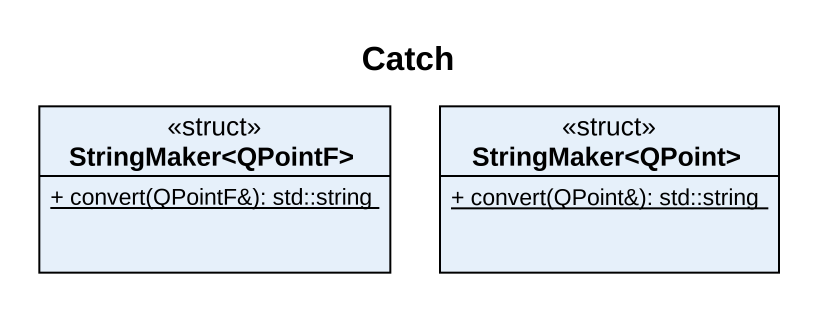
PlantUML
@startuml
title Catch
hide circle
hide empty members
skinparam classAttributeIconSize 0
class "StringMaker<QPointF>" as StringMaker_QPointF <<struct>> {
  {static} + convert(QPointF&): std::string
}
class "StringMaker<QPoint>" as StringMaker_QPoint <<struct>> {
  {static} + convert(QPoint&): std::string
}
@enduml
